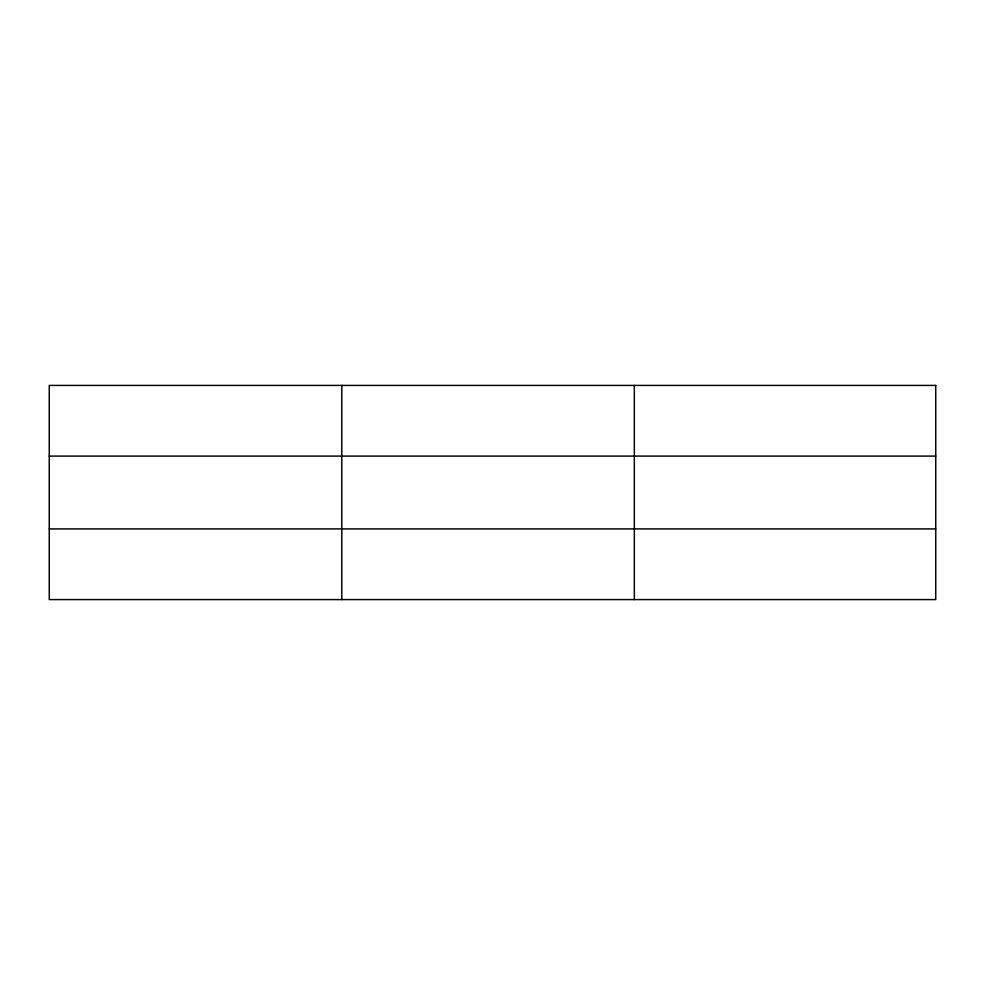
<?xml version="1.0" encoding="UTF-8"?>
<svg xmlns="http://www.w3.org/2000/svg" width="985" height="985" viewBox="0 0 985 985"><rect width="100%" height="100%" fill="white"/><g stroke="black" fill="none" stroke-linecap="round" stroke-linejoin="round"><path stroke-width="1.48" d="M341.795 599.582L341.795 385.418M634.34 599.582L634.34 385.418M49.25 456.092L935.75 456.092M49.25 528.908L935.75 528.908M935.75 385.418L935.75 599.582L49.25 599.582L49.25 385.418L935.75 385.418"/></g></svg>
